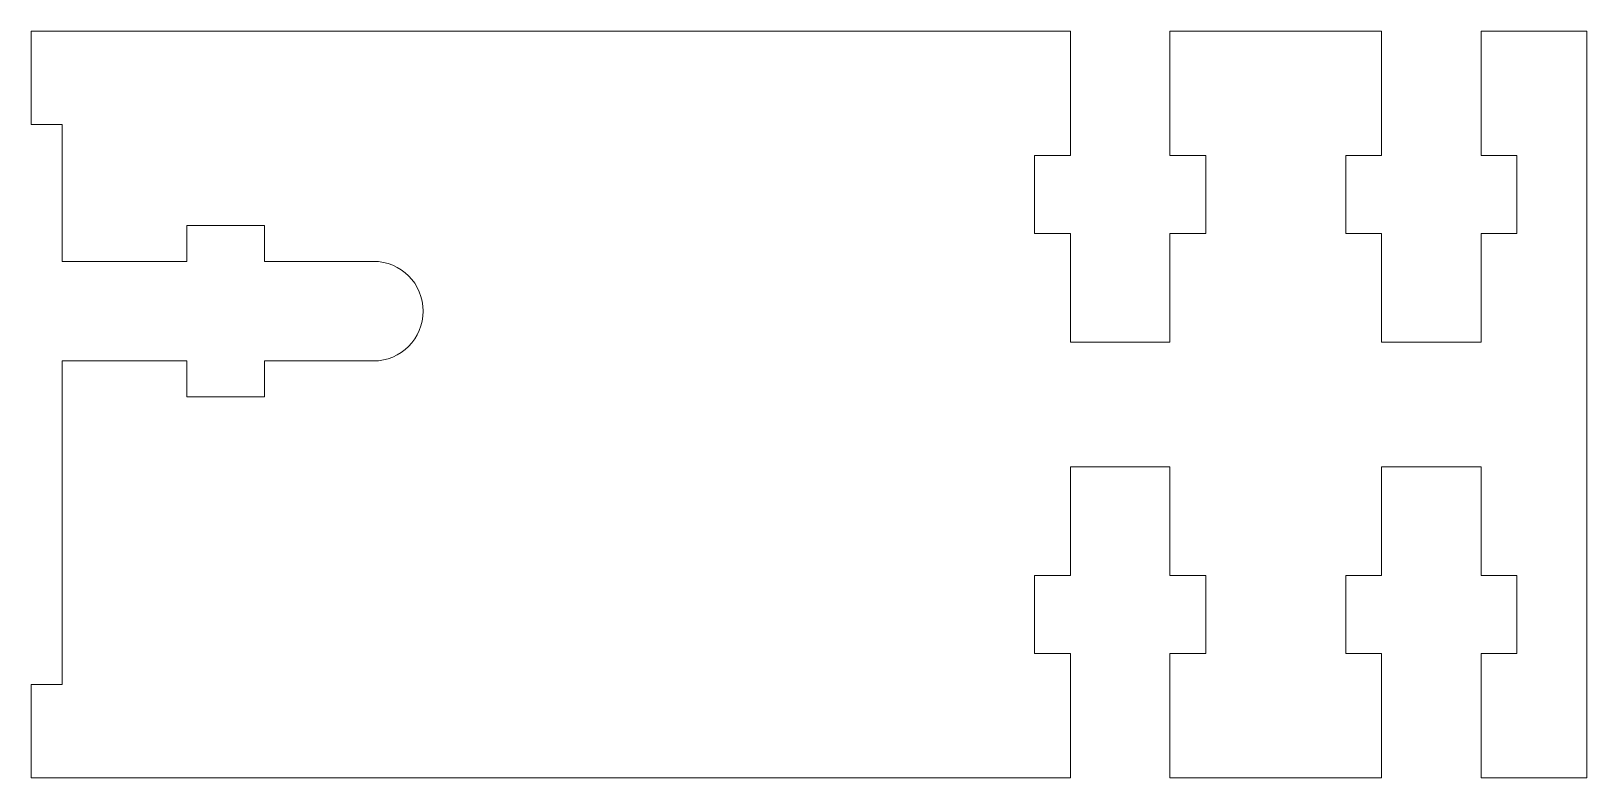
# Model space of a CAD drawing. Header units: millimetres. Extents: x -25 to 25, y -12 to 12.
import ezdxf

# ---------------------------------------------------------------- set-up
doc = ezdxf.new("R2010")
doc.units = ezdxf.units.MM

msp = doc.modelspace()

# ---------------------------------------------------------------- linework, layer by layer
at = {"color": 7, "linetype": 'Continuous', "lineweight": 15}
for p, q in [((8.4, 12), (-25, 12)), ((-25, 12), (-25, 9)), ((8.4, 8), (8.4, 12)), ((11.6, 12), (11.6, 8)), ((18.4, 12), (11.6, 12)), ((18.4, 8), (18.4, 12)), ((21.6, 12), (21.6, 8)), ((25, 12), (21.6, 12)), ((25, -12), (25, 12)), ((-24, 9), (-25, 9)), ((-24, 4.6), (-24, 9)), ((7.25, 8), (8.4, 8)), ((7.25, 5.5), (7.25, 8)), ((11.6, 8), (12.75, 8)), ((12.75, 8), (12.75, 5.5)), ((17.25, 8), (18.4, 8)), ((17.25, 5.5), (17.25, 8)), ((21.6, 8), (22.75, 8)), ((22.75, 8), (22.75, 5.5)), ((-17.5, 5.75), (-20, 5.75)), ((-20, 5.75), (-20, 4.6)), ((-17.5, 4.6), (-17.5, 5.75)), ((8.4, 5.5), (7.25, 5.5)), ((8.4, 2), (8.4, 5.5)), ((11.6, 5.5), (11.6, 2)), ((12.75, 5.5), (11.6, 5.5)), ((18.4, 5.5), (17.25, 5.5)), ((18.4, 2), (18.4, 5.5)), ((21.6, 5.5), (21.6, 2)), ((22.75, 5.5), (21.6, 5.5)), ((-20, 4.6), (-24, 4.6)), ((-14, 4.6), (-17.5, 4.6)), ((11.6, 2), (8.4, 2)), ((21.6, 2), (18.4, 2)), ((-24, -9), (-24, 1.4)), ((-24, 1.4), (-20, 1.4)), ((-20, 1.4), (-20, 0.25)), ((-17.5, 0.25), (-17.5, 1.4)), ((-17.5, 1.4), (-14, 1.4)), ((-20, 0.25), (-17.5, 0.25)), ((8.4, -2), (11.6, -2)), ((8.4, -5.5), (8.4, -2)), ((11.6, -2), (11.6, -5.5)), ((18.4, -2), (21.6, -2)), ((18.4, -5.5), (18.4, -2)), ((21.6, -2), (21.6, -5.5)), ((7.25, -5.5), (8.4, -5.5)), ((7.25, -8), (7.25, -5.5)), ((11.6, -5.5), (12.75, -5.5)), ((12.75, -5.5), (12.75, -8)), ((17.25, -5.5), (18.4, -5.5)), ((17.25, -8), (17.25, -5.5)), ((21.6, -5.5), (22.75, -5.5)), ((22.75, -5.5), (22.75, -8)), ((8.4, -8), (7.25, -8)), ((8.4, -12), (8.4, -8)), ((11.6, -8), (11.6, -12)), ((12.75, -8), (11.6, -8)), ((18.4, -8), (17.25, -8)), ((18.4, -12), (18.4, -8)), ((21.6, -8), (21.6, -12)), ((22.75, -8), (21.6, -8)), ((-25, -9), (-24, -9)), ((-25, -9), (-25, -12)), ((-25, -12), (8.4, -12)), ((11.6, -12), (18.4, -12)), ((21.6, -12), (25, -12))]:
    msp.add_line(p, q, dxfattribs=at)
msp.add_arc((-14, 3), 1.6, 270, 90, dxfattribs=at)

doc.saveas('drawing.dxf')
